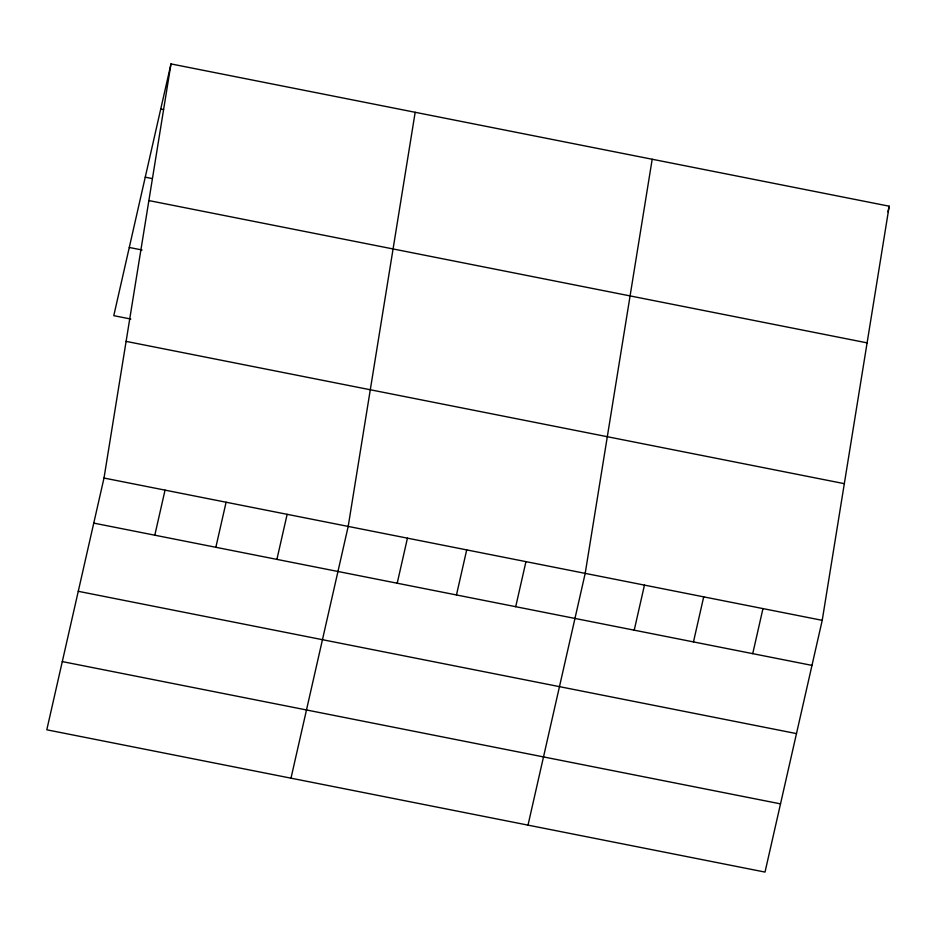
<?xml version="1.0" encoding="UTF-8"?>
<svg xmlns="http://www.w3.org/2000/svg" width="936" height="936" viewBox="0 0 936 936"><rect width="100%" height="100%" fill="white"/><g stroke="black" fill="none" stroke-linecap="round" stroke-linejoin="round"><path stroke-width="1.4" d="M104.001 478.039L170.984 63.917L889.2 206.201L822.217 620.334L765.016 872.083L46.8 729.799L104.001 478.039L822.217 620.334M415.175 112.297L348.192 526.418L290.991 778.179M652.193 159.249L585.199 573.37L528.009 825.131M170.984 63.917L113.782 315.666L130.818 319.047M154.803 535.193L165.04 490.136M215.853 547.291L226.091 502.234M276.904 559.389L287.141 514.32M397.203 583.222L407.441 538.153M456.464 594.957L466.701 549.9M515.713 606.703L525.95 561.635M634.222 630.174L644.459 585.117M693.471 641.92L703.708 596.852M752.731 653.656L762.969 608.587M887.925 211.84L889.2 206.201M160.746 108.974L163.578 109.535M145.244 177.185L152.346 178.589M148.871 200.573L867.099 342.868M129.285 247.467L142.061 249.994M126.103 341.383L844.319 483.666M93.764 523.107L811.98 665.391M78.261 591.306L796.477 733.602M62.291 661.588L780.519 803.872"/></g></svg>
